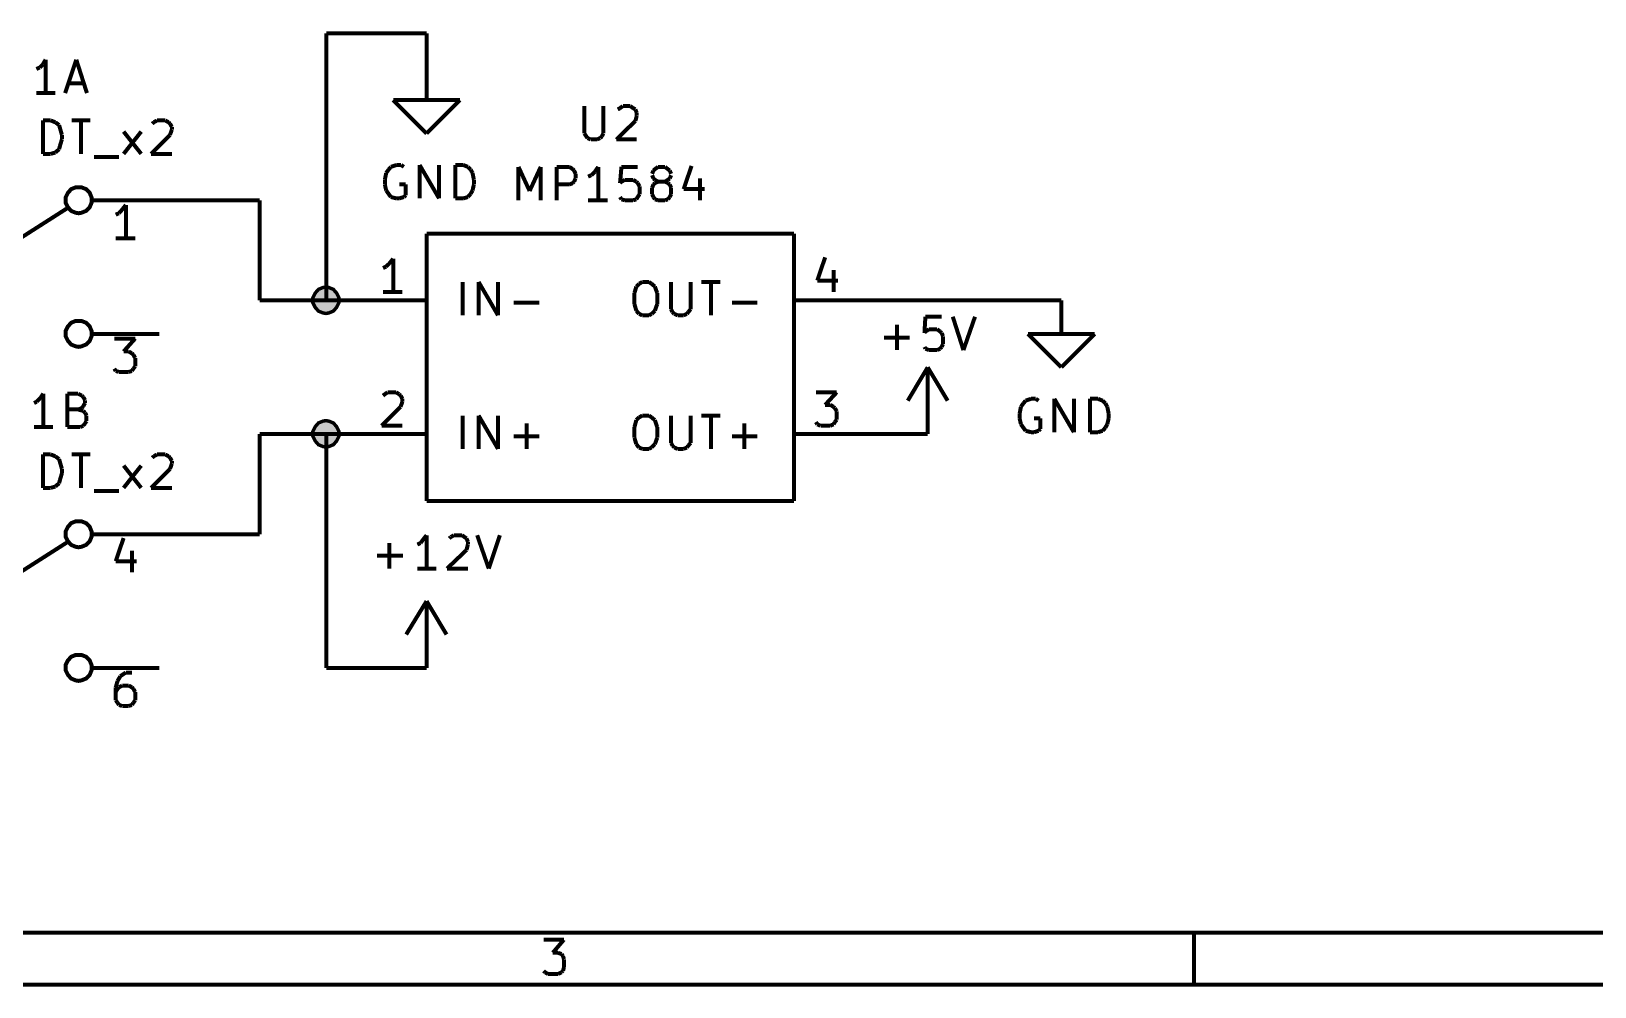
# Model space of a CAD drawing. Header units: millimetres. Extents: x 10 to 287, y 10 to 200.
# Drawn here: x 115.8 to 175.2, y 9.9 to 46.3 of the extents above; entities that cross this region are included whole.
import ezdxf

# ---------------------------------------------------------------- set-up
doc = ezdxf.new("R2010")
doc.units = ezdxf.units.MM
doc.layers.add('H', color=7, linetype='Continuous')
doc.layers.add('P', color=7, linetype='Continuous')

msp = doc.modelspace()

# ---------------------------------------------------------------- hatches: boundary and pattern name
at = {"layer": 'H', "linetype": 'Continuous'}
for points in [[(127, 35.542), (126.894, 35.542), (126.718, 35.631), (126.577, 35.754), (126.506, 35.93), (126.488, 36.036), (126.506, 36.142), (126.577, 36.318), (126.718, 36.442), (126.894, 36.53), (127, 36.53), (127.088, 36.53), (127.265, 36.442), (127.406, 36.318), (127.476, 36.142), (127.494, 36.036), (127.476, 35.93), (127.406, 35.754), (127.265, 35.631), (127.088, 35.542), (127, 35.542)], [(127, 30.462), (126.894, 30.462), (126.718, 30.533), (126.577, 30.674), (126.506, 30.85), (126.488, 30.956), (126.506, 31.062), (126.577, 31.238), (126.718, 31.362), (126.894, 31.45), (127, 31.45), (127.088, 31.45), (127.265, 31.362), (127.406, 31.238), (127.476, 31.062), (127.494, 30.956), (127.476, 30.85), (127.406, 30.674), (127.265, 30.533), (127.088, 30.462), (127, 30.462)]]:
    msp.add_hatch(color=256, dxfattribs=at).paths.add_polyline_path(points)

# ---------------------------------------------------------------- linework, layer by layer
at = {"layer": 'P'}
for points, const_width in [([(130.81, 46.196), (127, 46.196)], 0.152), ([(127, 46.196), (127, 36.036)], 0.152), ([(130.81, 44.926), (130.81, 46.196)], 0.152), ([(116.328, 45.191), (116.223, 45.014)], 0.152), ([(116.328, 43.921), (116.328, 45.191)], 0.152), ([(117.069, 43.921), (117.493, 45.191)], 0.152), ([(117.493, 45.191), (117.898, 43.921)], 0.152), ([(116.099, 44.891), (115.976, 44.838)], 0.152), ([(116.223, 45.014), (116.099, 44.891)], 0.152), ([(130.81, 44.926), (130.81, 43.656)], 0.152), ([(116.699, 43.921), (115.976, 43.921)], 0.152), ([(117.193, 44.291), (117.793, 44.291)], 0.152), ([(130.81, 42.386), (129.54, 43.656)], 0.152), ([(129.54, 43.656), (130.81, 43.656)], 0.152), ([(130.81, 43.656), (132.08, 43.656)], 0.152), ([(132.08, 43.656), (130.81, 42.386)], 0.152), ([(136.807, 43.427), (136.807, 42.386)], 0.152), ([(137.53, 42.386), (137.53, 43.427)], 0.152), ([(138.077, 43.303), (138.148, 43.339)], 0.152), ([(138.148, 43.339), (138.271, 43.427)], 0.152), ([(138.271, 43.427), (138.553, 43.427)], 0.152), ([(138.553, 43.427), (138.677, 43.339)], 0.152), ([(138.677, 43.339), (138.748, 43.303)], 0.152), ([(116.223, 41.61), (116.223, 42.88)], 0.152), ([(116.223, 42.88), (116.523, 42.88)], 0.152), ([(116.523, 42.88), (116.699, 42.81)], 0.152), ([(116.699, 42.81), (116.84, 42.704)], 0.152), ([(117.316, 42.88), (118.022, 42.88)], 0.152), ([(117.669, 41.61), (117.669, 42.88)], 0.152), ([(120.385, 42.757), (120.438, 42.81)], 0.152), ([(120.438, 42.81), (120.562, 42.88)], 0.152), ([(120.562, 42.88), (120.879, 42.88)], 0.152), ([(120.879, 42.88), (121.003, 42.81)], 0.152), ([(121.003, 42.81), (121.056, 42.757)], 0.152), ([(121.056, 42.757), (121.126, 42.633)], 0.152), ([(138.748, 42.863), (138.024, 42.157)], 0.152), ([(138.748, 43.303), (138.8, 43.162)], 0.152), ([(138.8, 43.057), (138.748, 42.863)], 0.152), ([(138.8, 43.162), (138.8, 43.057)], 0.152), ([(116.84, 42.704), (116.875, 42.58)], 0.152), ([(116.875, 42.58), (116.946, 42.333)], 0.152), ([(116.946, 42.157), (116.875, 41.928)], 0.152), ([(116.946, 42.333), (116.946, 42.157)], 0.152), ([(119.292, 41.61), (119.962, 42.457)], 0.152), ([(119.292, 42.457), (119.962, 41.61)], 0.152), ([(121.056, 42.333), (120.333, 41.61)], 0.152), ([(121.126, 42.527), (121.056, 42.333)], 0.152), ([(121.126, 42.633), (121.126, 42.527)], 0.152), ([(136.807, 42.386), (136.878, 42.28)], 0.152), ([(136.878, 42.28), (136.931, 42.21)], 0.152), ([(136.931, 42.21), (137.054, 42.157)], 0.152), ([(137.054, 42.157), (137.283, 42.157)], 0.152), ([(137.283, 42.157), (137.407, 42.21)], 0.152), ([(137.407, 42.21), (137.478, 42.28)], 0.152), ([(137.478, 42.28), (137.53, 42.386)], 0.152), ([(138.024, 42.157), (138.8, 42.157)], 0.152), ([(116.523, 41.61), (116.223, 41.61)], 0.152), ([(116.699, 41.663), (116.523, 41.61)], 0.152), ([(116.84, 41.787), (116.699, 41.663)], 0.152), ([(116.875, 41.928), (116.84, 41.787)], 0.152), ([(120.333, 41.61), (121.126, 41.61)], 0.152), ([(118.163, 41.487), (119.115, 41.487)], 0.152), ([(129.364, 41.01), (129.275, 40.887)], 0.152), ([(129.452, 41.116), (129.364, 41.01)], 0.152), ([(129.663, 41.187), (129.452, 41.116)], 0.152), ([(129.84, 41.187), (129.663, 41.187)], 0.152), ([(129.946, 41.116), (129.84, 41.187)], 0.152), ([(130.545, 39.917), (130.545, 41.187)], 0.152), ([(130.545, 41.187), (131.286, 39.917)], 0.152), ([(131.286, 39.917), (131.286, 41.187)], 0.152), ([(131.904, 39.917), (131.904, 41.187)], 0.152), ([(131.904, 41.187), (132.203, 41.187)], 0.152), ([(132.203, 41.187), (132.38, 41.116)], 0.152), ([(132.38, 41.116), (132.486, 41.01)], 0.152), ([(132.486, 41.01), (132.556, 40.887)], 0.152), ([(134.303, 39.846), (134.303, 41.116)], 0.152), ([(134.303, 41.116), (134.726, 40.199)], 0.152), ([(134.726, 40.199), (135.149, 41.116)], 0.152), ([(135.149, 41.116), (135.149, 39.846)], 0.152), ([(135.749, 39.846), (135.749, 41.116)], 0.152), ([(135.749, 41.116), (136.243, 41.116)], 0.152), ([(136.243, 41.116), (136.366, 41.028)], 0.152), ([(136.366, 41.028), (136.419, 40.975)], 0.152), ([(136.419, 40.975), (136.472, 40.852)], 0.152), ([(137.213, 40.94), (137.072, 40.799)], 0.152), ([(137.336, 41.116), (137.213, 40.94)], 0.152), ([(137.336, 39.846), (137.336, 41.116)], 0.152), ([(138.218, 41.116), (138.165, 40.499)], 0.152), ([(138.836, 41.116), (138.218, 41.116)], 0.152), ([(139.383, 40.852), (139.435, 40.975)], 0.152), ([(139.435, 40.975), (139.488, 41.028)], 0.152), ([(139.488, 41.028), (139.612, 41.116)], 0.152), ([(139.612, 41.116), (139.876, 41.116)], 0.152), ([(139.876, 41.116), (139.982, 41.028)], 0.152), ([(139.982, 41.028), (140.053, 40.975)], 0.152), ([(140.053, 40.975), (140.106, 40.852)], 0.152), ([(140.882, 41.152), (140.582, 40.27)], 0.152), ([(118.075, 39.846), (118.075, 39.952), (118.004, 40.128), (117.863, 40.27), (117.687, 40.34), (117.581, 40.34), (117.475, 40.34), (117.299, 40.27), (117.175, 40.128), (117.087, 39.952), (117.087, 39.846), (117.087, 39.758), (117.175, 39.582), (117.299, 39.441), (117.475, 39.37), (117.581, 39.352), (117.687, 39.37), (117.863, 39.441), (118.004, 39.582), (118.075, 39.758), (118.075, 39.846), (118.075, 39.846)], 0.152), ([(129.275, 40.887), (129.223, 40.622)], 0.152), ([(129.223, 40.622), (129.223, 40.446)], 0.152), ([(129.223, 40.446), (129.275, 40.217)], 0.152), ([(130.016, 40.446), (129.769, 40.446)], 0.152), ([(130.016, 40.04), (130.016, 40.446)], 0.152), ([(132.556, 40.887), (132.609, 40.622)], 0.152), ([(132.609, 40.446), (132.556, 40.217)], 0.152), ([(132.609, 40.622), (132.609, 40.446)], 0.152), ([(136.243, 40.446), (135.749, 40.446)], 0.152), ([(136.366, 40.499), (136.243, 40.446)], 0.152), ([(136.419, 40.552), (136.366, 40.499)], 0.152), ([(136.472, 40.675), (136.419, 40.552)], 0.152), ([(136.472, 40.852), (136.472, 40.675)], 0.152), ([(137.072, 40.799), (136.948, 40.746)], 0.152), ([(138.165, 40.499), (138.218, 40.552)], 0.152), ([(138.218, 40.552), (138.342, 40.622)], 0.152), ([(138.342, 40.622), (138.659, 40.622)], 0.152), ([(138.659, 40.622), (138.783, 40.552)], 0.152), ([(138.783, 40.552), (138.836, 40.499)], 0.152), ([(138.836, 40.499), (138.906, 40.375)], 0.152), ([(138.906, 40.375), (138.906, 40.076)], 0.152), ([(139.435, 40.675), (139.383, 40.799)], 0.152), ([(139.435, 40.446), (139.383, 40.323)], 0.152), ([(139.488, 40.622), (139.435, 40.675)], 0.152), ([(139.488, 40.499), (139.435, 40.446)], 0.152), ([(139.612, 40.552), (139.488, 40.622)], 0.152), ([(139.612, 40.552), (139.488, 40.499)], 0.152), ([(139.876, 40.552), (139.612, 40.552)], 0.152), ([(139.982, 40.622), (139.876, 40.552)], 0.152), ([(139.982, 40.499), (139.876, 40.552)], 0.152), ([(140.053, 40.675), (139.982, 40.622)], 0.152), ([(140.053, 40.446), (139.982, 40.499)], 0.152), ([(140.106, 40.799), (140.053, 40.675)], 0.152), ([(140.106, 40.323), (140.053, 40.446)], 0.152), ([(141.199, 40.675), (141.199, 39.846)], 0.152), ([(118.11, 39.846), (120.65, 39.846)], 0.152), ([(120.65, 39.846), (124.46, 39.846)], 0.152), ([(124.46, 39.846), (124.46, 36.036)], 0.152), ([(129.275, 40.217), (129.364, 40.093)], 0.152), ([(129.364, 40.093), (129.452, 39.97)], 0.152), ([(129.452, 39.97), (129.663, 39.917)], 0.152), ([(129.663, 39.917), (129.769, 39.917)], 0.152), ([(129.769, 39.917), (129.946, 39.97)], 0.152), ([(129.946, 39.97), (130.016, 40.04)], 0.152), ([(132.203, 39.917), (131.904, 39.917)], 0.152), ([(132.38, 39.97), (132.203, 39.917)], 0.152), ([(132.486, 40.093), (132.38, 39.97)], 0.152), ([(132.556, 40.217), (132.486, 40.093)], 0.152), ([(137.689, 39.846), (136.948, 39.846)], 0.152), ([(138.218, 39.882), (138.165, 39.97)], 0.152), ([(138.342, 39.846), (138.218, 39.882)], 0.152), ([(138.659, 39.846), (138.342, 39.846)], 0.152), ([(138.783, 39.882), (138.659, 39.846)], 0.152), ([(138.836, 39.97), (138.783, 39.882)], 0.152), ([(138.906, 40.076), (138.836, 39.97)], 0.152), ([(139.383, 40.323), (139.383, 40.076)], 0.152), ([(139.383, 40.076), (139.435, 39.97)], 0.152), ([(139.435, 39.97), (139.488, 39.882)], 0.152), ([(139.488, 39.882), (139.612, 39.846)], 0.152), ([(139.612, 39.846), (139.876, 39.846)], 0.152), ([(139.876, 39.846), (139.982, 39.882)], 0.152), ([(139.982, 39.882), (140.053, 39.97)], 0.152), ([(140.053, 39.97), (140.106, 40.076)], 0.152), ([(140.106, 40.076), (140.106, 40.323)], 0.152), ([(140.582, 40.27), (141.376, 40.27)], 0.152), ([(114.035, 37.553), (117.21, 39.582)], 0.152), ([(119.115, 39.352), (118.992, 39.299)], 0.152), ([(119.239, 39.493), (119.115, 39.352)], 0.152), ([(119.38, 39.67), (119.239, 39.493)], 0.152), ([(119.38, 38.4), (119.38, 39.67)], 0.152), ([(130.81, 29.686), (130.81, 38.576)], 0.152), ([(130.81, 38.576), (130.81, 29.686)], 0.152), ([(130.81, 38.576), (144.78, 38.576)], 0.152), ([(144.78, 38.576), (130.81, 38.576)], 0.152), ([(144.78, 38.576), (144.78, 29.686)], 0.152), ([(144.78, 29.686), (144.78, 38.576)], 0.152), ([(119.733, 38.4), (118.992, 38.4)], 0.152), ([(129.399, 37.447), (129.275, 37.324)], 0.152), ([(129.54, 37.624), (129.399, 37.447)], 0.152), ([(129.54, 36.354), (129.54, 37.624)], 0.152), ([(145.962, 37.677), (145.662, 36.795)], 0.152), ([(129.275, 37.324), (129.152, 37.271)], 0.152), ([(145.662, 36.795), (146.456, 36.795)], 0.152), ([(146.279, 37.2), (146.279, 36.354)], 0.152), ([(127.476, 36.036), (127.476, 36.142), (127.388, 36.318), (127.265, 36.46), (127.088, 36.53), (126.982, 36.548), (126.877, 36.53), (126.7, 36.46), (126.577, 36.318), (126.488, 36.142), (126.488, 36.054), (126.488, 35.948), (126.577, 35.772), (126.7, 35.631), (126.877, 35.56), (126.982, 35.542), (127.088, 35.56), (127.265, 35.631), (127.388, 35.772), (127.476, 35.948), (127.476, 36.036), (127.476, 36.036)], 0.132), ([(129.893, 36.354), (129.152, 36.354)], 0.152), ([(132.186, 35.472), (132.186, 36.742)], 0.152), ([(132.786, 35.472), (132.786, 36.742)], 0.152), ([(132.786, 36.742), (133.526, 35.472)], 0.152), ([(133.526, 35.472), (133.526, 36.742)], 0.152), ([(138.712, 36.318), (138.783, 36.565)], 0.152), ([(138.712, 35.895), (138.712, 36.318)], 0.152), ([(138.783, 36.565), (138.889, 36.671)], 0.152), ([(138.889, 36.671), (139.012, 36.742)], 0.152), ([(139.012, 36.742), (139.259, 36.742)], 0.152), ([(139.259, 36.742), (139.365, 36.671)], 0.152), ([(139.365, 36.671), (139.488, 36.565)], 0.152), ([(139.488, 36.565), (139.577, 36.318)], 0.152), ([(139.577, 36.318), (139.577, 35.895)], 0.152), ([(140.106, 36.742), (140.106, 35.701)], 0.152), ([(140.847, 35.701), (140.847, 36.742)], 0.152), ([(141.252, 36.742), (141.975, 36.742)], 0.152), ([(141.623, 35.472), (141.623, 36.742)], 0.152), ([(124.46, 36.036), (127, 36.036)], 0.152), ([(127, 36.036), (128.27, 36.036)], 0.152), ([(130.81, 36.036), (128.27, 36.036)], 0.152), ([(134.126, 35.948), (135.096, 35.948)], 0.152), ([(138.783, 35.648), (138.712, 35.895)], 0.152), ([(138.889, 35.525), (138.783, 35.648)], 0.152), ([(139.488, 35.648), (139.365, 35.525)], 0.152), ([(139.577, 35.895), (139.488, 35.648)], 0.152), ([(140.106, 35.701), (140.159, 35.595)], 0.152), ([(140.159, 35.595), (140.229, 35.525)], 0.152), ([(140.705, 35.525), (140.758, 35.595)], 0.152), ([(140.758, 35.595), (140.847, 35.701)], 0.152), ([(142.416, 35.948), (143.387, 35.948)], 0.152), ([(144.78, 36.036), (147.32, 36.036)], 0.152), ([(147.32, 36.036), (154.94, 36.036)], 0.152), ([(154.94, 36.036), (154.94, 34.766)], 0.152), ([(118.075, 34.766), (118.075, 34.872), (118.004, 35.048), (117.863, 35.19), (117.687, 35.26), (117.581, 35.26), (117.475, 35.26), (117.299, 35.19), (117.175, 35.048), (117.087, 34.872), (117.087, 34.766), (117.087, 34.678), (117.175, 34.502), (117.299, 34.361), (117.475, 34.29), (117.581, 34.272), (117.687, 34.29), (117.863, 34.361), (118.004, 34.502), (118.075, 34.678), (118.075, 34.766), (118.075, 34.766)], 0.152), ([(139.012, 35.472), (138.889, 35.525)], 0.152), ([(139.259, 35.472), (139.012, 35.472)], 0.152), ([(139.365, 35.525), (139.259, 35.472)], 0.152), ([(140.229, 35.525), (140.353, 35.472)], 0.152), ([(140.353, 35.472), (140.582, 35.472)], 0.152), ([(140.582, 35.472), (140.705, 35.525)], 0.152), ([(148.696, 34.149), (148.696, 35.119)], 0.152), ([(149.772, 35.419), (149.737, 34.802)], 0.152), ([(150.389, 35.419), (149.772, 35.419)], 0.152), ([(150.813, 35.419), (151.218, 34.149)], 0.152), ([(151.218, 34.149), (151.659, 35.419)], 0.152), ([(118.11, 34.766), (120.65, 34.766)], 0.152), ([(118.939, 34.59), (119.733, 34.59)], 0.152), ([(119.733, 34.59), (119.292, 34.096)], 0.152), ([(148.202, 34.625), (149.172, 34.625)], 0.152), ([(149.737, 34.802), (149.772, 34.854)], 0.152), ([(149.772, 34.854), (149.913, 34.943)], 0.152), ([(149.913, 34.943), (150.213, 34.943)], 0.152), ([(150.213, 34.943), (150.336, 34.854)], 0.152), ([(150.336, 34.854), (150.389, 34.802)], 0.152), ([(150.389, 34.802), (150.442, 34.678)], 0.152), ([(150.442, 34.678), (150.442, 34.378)], 0.152), ([(154.94, 33.496), (153.67, 34.766)], 0.152), ([(153.67, 34.766), (154.94, 34.766)], 0.152), ([(154.94, 34.766), (156.21, 34.766)], 0.152), ([(156.21, 34.766), (154.94, 33.496)], 0.152), ([(119.292, 34.096), (119.486, 34.096)], 0.152), ([(119.486, 34.096), (119.609, 34.025)], 0.152), ([(119.609, 34.025), (119.662, 33.973)], 0.152), ([(119.662, 33.973), (119.733, 33.849)], 0.152), ([(119.733, 33.849), (119.733, 33.532)], 0.152), ([(149.772, 34.202), (149.737, 34.272)], 0.152), ([(149.913, 34.149), (149.772, 34.202)], 0.152), ([(150.213, 34.149), (149.913, 34.149)], 0.152), ([(150.336, 34.202), (150.213, 34.149)], 0.152), ([(150.389, 34.272), (150.336, 34.202)], 0.152), ([(150.442, 34.378), (150.389, 34.272)], 0.152), ([(118.992, 33.355), (118.939, 33.443)], 0.152), ([(119.115, 33.32), (118.992, 33.355)], 0.152), ([(119.486, 33.32), (119.115, 33.32)], 0.152), ([(119.609, 33.355), (119.486, 33.32)], 0.152), ([(119.662, 33.443), (119.609, 33.355)], 0.152), ([(119.733, 33.532), (119.662, 33.443)], 0.152), ([(149.102, 32.226), (149.86, 33.496)], 0.152), ([(149.86, 30.956), (149.86, 33.496)], 0.152), ([(149.86, 33.496), (150.618, 32.226)], 0.152), ([(115.993, 32.191), (115.888, 32.138)], 0.152), ([(116.117, 32.314), (115.993, 32.191)], 0.152), ([(116.24, 32.491), (116.117, 32.314)], 0.152), ([(116.24, 31.221), (116.24, 32.491)], 0.152), ([(117.158, 31.221), (117.158, 32.491)], 0.152), ([(117.158, 32.491), (117.563, 32.491)], 0.152), ([(117.563, 32.491), (117.704, 32.42)], 0.152), ([(117.704, 32.42), (117.757, 32.367)], 0.152), ([(117.757, 32.367), (117.828, 32.244)], 0.152), ([(117.828, 32.138), (117.757, 32.015)], 0.152), ([(117.828, 32.244), (117.828, 32.138)], 0.152), ([(129.152, 32.42), (129.223, 32.473)], 0.152), ([(129.223, 32.473), (129.328, 32.544)], 0.152), ([(129.328, 32.544), (129.646, 32.544)], 0.152), ([(129.646, 32.544), (129.769, 32.473)], 0.152), ([(129.769, 32.473), (129.822, 32.42)], 0.152), ([(129.822, 32.42), (129.893, 32.297)], 0.152), ([(129.893, 32.191), (129.822, 31.997)], 0.152), ([(129.893, 32.297), (129.893, 32.191)], 0.152), ([(145.609, 32.544), (146.403, 32.544)], 0.152), ([(146.403, 32.544), (145.962, 32.068)], 0.152), ([(145.962, 32.068), (146.156, 32.068)], 0.152), ([(146.156, 32.068), (146.279, 31.997)], 0.152), ([(153.494, 32.12), (153.405, 31.997)], 0.152), ([(153.582, 32.226), (153.494, 32.12)], 0.152), ([(153.793, 32.297), (153.582, 32.226)], 0.152), ([(153.97, 32.297), (153.793, 32.297)], 0.152), ([(154.076, 32.226), (153.97, 32.297)], 0.152), ([(154.675, 31.027), (154.675, 32.297)], 0.152), ([(154.675, 32.297), (155.416, 31.027)], 0.152), ([(155.416, 31.027), (155.416, 32.297)], 0.152), ([(156.034, 31.027), (156.034, 32.297)], 0.152), ([(156.034, 32.297), (156.333, 32.297)], 0.152), ([(156.333, 32.297), (156.51, 32.226)], 0.152), ([(156.51, 32.226), (156.616, 32.12)], 0.152), ([(156.616, 32.12), (156.686, 31.997)], 0.152), ([(117.563, 31.891), (117.158, 31.891)], 0.152), ([(117.704, 31.944), (117.563, 31.891)], 0.152), ([(117.563, 31.891), (117.757, 31.838)], 0.152), ([(117.757, 32.015), (117.704, 31.944)], 0.152), ([(117.757, 31.838), (117.828, 31.768)], 0.152), ([(117.828, 31.768), (117.881, 31.662)], 0.152), ([(117.881, 31.45), (117.828, 31.362)], 0.152), ([(117.881, 31.662), (117.881, 31.45)], 0.152), ([(127.476, 30.956), (127.476, 31.062), (127.388, 31.238), (127.265, 31.38), (127.088, 31.45), (126.982, 31.468), (126.877, 31.45), (126.7, 31.38), (126.577, 31.238), (126.488, 31.062), (126.488, 30.956), (126.488, 30.868), (126.577, 30.692), (126.7, 30.551), (126.877, 30.48), (126.982, 30.462), (127.088, 30.48), (127.265, 30.551), (127.388, 30.692), (127.476, 30.868), (127.476, 30.956), (127.476, 30.956)], 0.132), ([(129.822, 31.997), (129.099, 31.274)], 0.152), ([(132.186, 30.392), (132.186, 31.662)], 0.152), ([(132.786, 30.392), (132.786, 31.662)], 0.152), ([(132.786, 31.662), (133.526, 30.392)], 0.152), ([(133.526, 30.392), (133.526, 31.662)], 0.152), ([(138.712, 31.221), (138.783, 31.485)], 0.152), ([(138.783, 31.485), (138.889, 31.591)], 0.152), ([(138.889, 31.591), (139.012, 31.662)], 0.152), ([(139.012, 31.662), (139.259, 31.662)], 0.152), ([(139.259, 31.662), (139.365, 31.591)], 0.152), ([(139.365, 31.591), (139.488, 31.485)], 0.152), ([(139.488, 31.485), (139.577, 31.221)], 0.152), ([(140.106, 31.662), (140.106, 30.621)], 0.152), ([(140.847, 30.621), (140.847, 31.662)], 0.152), ([(141.252, 31.662), (141.975, 31.662)], 0.152), ([(141.623, 30.392), (141.623, 31.662)], 0.152), ([(146.279, 31.997), (146.332, 31.944)], 0.152), ([(146.332, 31.944), (146.403, 31.821)], 0.152), ([(146.403, 31.503), (146.332, 31.415)], 0.152), ([(146.403, 31.821), (146.403, 31.503)], 0.152), ([(153.405, 31.997), (153.353, 31.732)], 0.152), ([(153.353, 31.732), (153.353, 31.556)], 0.152), ([(153.353, 31.556), (153.405, 31.327)], 0.152), ([(154.146, 31.556), (153.899, 31.556)], 0.152), ([(154.146, 31.15), (154.146, 31.556)], 0.152), ([(156.686, 31.997), (156.739, 31.732)], 0.152), ([(156.739, 31.556), (156.686, 31.327)], 0.152), ([(156.739, 31.732), (156.739, 31.556)], 0.152), ([(116.611, 31.221), (115.888, 31.221)], 0.152), ([(117.651, 31.221), (117.158, 31.221)], 0.152), ([(117.757, 31.274), (117.651, 31.221)], 0.152), ([(117.828, 31.362), (117.757, 31.274)], 0.152), ([(124.46, 27.146), (124.46, 30.956)], 0.152), ([(124.46, 30.956), (127, 30.956)], 0.152), ([(127, 22.066), (127, 30.956)], 0.152), ([(127, 30.956), (128.27, 30.956)], 0.152), ([(130.81, 30.956), (128.27, 30.956)], 0.152), ([(129.099, 31.274), (129.893, 31.274)], 0.152), ([(134.126, 30.868), (135.096, 30.868)], 0.152), ([(134.62, 30.392), (134.62, 31.362)], 0.152), ([(138.712, 30.815), (138.712, 31.221)], 0.152), ([(139.577, 31.221), (139.577, 30.815)], 0.152), ([(142.416, 30.868), (143.387, 30.868)], 0.152), ([(142.893, 30.392), (142.893, 31.362)], 0.152), ([(144.78, 30.956), (147.32, 30.956)], 0.152), ([(145.662, 31.327), (145.609, 31.415)], 0.152), ([(145.785, 31.274), (145.662, 31.327)], 0.152), ([(146.156, 31.274), (145.785, 31.274)], 0.152), ([(146.279, 31.327), (146.156, 31.274)], 0.152), ([(146.332, 31.415), (146.279, 31.327)], 0.152), ([(147.32, 30.956), (149.86, 30.956)], 0.152), ([(153.405, 31.327), (153.494, 31.203)], 0.152), ([(153.494, 31.203), (153.582, 31.08)], 0.152), ([(153.582, 31.08), (153.793, 31.027)], 0.152), ([(153.793, 31.027), (153.899, 31.027)], 0.152), ([(153.899, 31.027), (154.076, 31.08)], 0.152), ([(154.076, 31.08), (154.146, 31.15)], 0.152), ([(156.333, 31.027), (156.034, 31.027)], 0.152), ([(156.51, 31.08), (156.333, 31.027)], 0.152), ([(156.616, 31.203), (156.51, 31.08)], 0.152), ([(156.686, 31.327), (156.616, 31.203)], 0.152), ([(138.783, 30.568), (138.712, 30.815)], 0.152), ([(138.889, 30.445), (138.783, 30.568)], 0.152), ([(139.012, 30.392), (138.889, 30.445)], 0.152), ([(139.259, 30.392), (139.012, 30.392)], 0.152), ([(139.365, 30.445), (139.259, 30.392)], 0.152), ([(139.488, 30.568), (139.365, 30.445)], 0.152), ([(139.577, 30.815), (139.488, 30.568)], 0.152), ([(140.106, 30.621), (140.159, 30.515)], 0.152), ([(140.159, 30.515), (140.229, 30.445)], 0.152), ([(140.229, 30.445), (140.353, 30.392)], 0.152), ([(140.353, 30.392), (140.582, 30.392)], 0.152), ([(140.582, 30.392), (140.705, 30.445)], 0.152), ([(140.705, 30.445), (140.758, 30.515)], 0.152), ([(140.758, 30.515), (140.847, 30.621)], 0.152), ([(116.223, 28.91), (116.223, 30.18)], 0.152), ([(116.223, 30.18), (116.523, 30.18)], 0.152), ([(116.523, 30.18), (116.699, 30.11)], 0.152), ([(116.699, 30.11), (116.84, 30.004)], 0.152), ([(116.84, 30.004), (116.875, 29.88)], 0.152), ([(116.875, 29.88), (116.946, 29.633)], 0.152), ([(117.316, 30.18), (118.022, 30.18)], 0.152), ([(117.669, 28.91), (117.669, 30.18)], 0.152), ([(119.292, 28.91), (119.962, 29.757)], 0.152), ([(119.292, 29.757), (119.962, 28.91)], 0.152), ([(120.385, 30.057), (120.438, 30.11)], 0.152), ([(120.438, 30.11), (120.562, 30.18)], 0.152), ([(120.562, 30.18), (120.879, 30.18)], 0.152), ([(120.879, 30.18), (121.003, 30.11)], 0.152), ([(121.003, 30.11), (121.056, 30.057)], 0.152), ([(121.056, 30.057), (121.126, 29.933)], 0.152), ([(121.126, 29.827), (121.056, 29.633)], 0.152), ([(121.126, 29.933), (121.126, 29.827)], 0.152), ([(130.81, 29.686), (130.81, 28.416)], 0.152), ([(130.81, 28.416), (130.81, 29.686)], 0.152), ([(144.78, 29.686), (144.78, 28.416)], 0.152), ([(144.78, 28.416), (144.78, 29.686)], 0.152), ([(116.84, 29.087), (116.699, 28.963)], 0.152), ([(116.875, 29.228), (116.84, 29.087)], 0.152), ([(116.946, 29.457), (116.875, 29.228)], 0.152), ([(116.946, 29.633), (116.946, 29.457)], 0.152), ([(121.056, 29.633), (120.333, 28.91)], 0.152), ([(116.523, 28.91), (116.223, 28.91)], 0.152), ([(116.699, 28.963), (116.523, 28.91)], 0.152), ([(118.163, 28.787), (119.115, 28.787)], 0.152), ([(120.333, 28.91), (121.126, 28.91)], 0.152), ([(144.78, 28.416), (130.81, 28.416)], 0.152), ([(130.81, 28.416), (144.78, 28.416)], 0.152), ([(118.075, 27.146), (118.075, 27.252), (118.004, 27.428), (117.863, 27.57), (117.687, 27.64), (117.581, 27.64), (117.475, 27.64), (117.299, 27.57), (117.175, 27.428), (117.087, 27.252), (117.087, 27.146), (117.087, 27.058), (117.175, 26.882), (117.299, 26.741), (117.475, 26.67), (117.581, 26.652), (117.687, 26.67), (117.863, 26.741), (118.004, 26.882), (118.075, 27.058), (118.075, 27.146), (118.075, 27.146)], 0.152), ([(114.035, 24.853), (117.21, 26.882)], 0.152), ([(118.11, 27.146), (120.65, 27.146)], 0.152), ([(119.292, 27.005), (118.992, 26.123)], 0.152), ([(120.65, 27.146), (124.46, 27.146)], 0.152), ([(129.399, 25.841), (129.399, 26.811)], 0.152), ([(130.581, 26.811), (130.457, 26.758)], 0.152), ([(130.669, 26.935), (130.581, 26.811)], 0.152), ([(130.81, 27.111), (130.669, 26.935)], 0.152), ([(130.81, 25.841), (130.81, 27.111)], 0.152), ([(131.674, 26.988), (131.727, 27.04)], 0.152), ([(131.727, 27.04), (131.851, 27.111)], 0.152), ([(131.851, 27.111), (132.151, 27.111)], 0.152), ([(132.151, 27.111), (132.256, 27.04)], 0.152), ([(132.256, 27.04), (132.327, 26.988)], 0.152), ([(132.327, 26.988), (132.38, 26.864)], 0.152), ([(132.38, 26.758), (132.327, 26.547)], 0.152), ([(132.38, 26.864), (132.38, 26.758)], 0.152), ([(132.733, 27.111), (133.174, 25.841)], 0.152), ([(133.174, 25.841), (133.597, 27.111)], 0.152), ([(118.992, 26.123), (119.786, 26.123)], 0.152), ([(119.609, 26.529), (119.609, 25.7)], 0.152), ([(128.923, 26.335), (129.91, 26.335)], 0.152), ([(132.327, 26.547), (131.586, 25.841)], 0.152), ([(131.18, 25.841), (130.457, 25.841)], 0.152), ([(131.586, 25.841), (132.38, 25.841)], 0.152), ([(130.034, 23.336), (130.81, 24.606)], 0.152), ([(130.81, 22.066), (130.81, 24.606)], 0.152), ([(130.81, 24.606), (131.568, 23.336)], 0.152), ([(118.075, 22.066), (118.075, 22.172), (118.004, 22.348), (117.863, 22.49), (117.687, 22.56), (117.581, 22.56), (117.475, 22.56), (117.299, 22.49), (117.175, 22.348), (117.087, 22.172), (117.087, 22.066), (117.087, 21.978), (117.175, 21.802), (117.299, 21.661), (117.475, 21.59), (117.581, 21.572), (117.687, 21.59), (117.863, 21.661), (118.004, 21.802), (118.075, 21.978), (118.075, 22.066), (118.075, 22.066)], 0.152), ([(118.11, 22.066), (120.65, 22.066)], 0.152), ([(130.81, 22.066), (127, 22.066)], 0.152), ([(119.063, 21.572), (118.992, 21.325)], 0.152), ([(118.992, 21.325), (118.992, 20.832)], 0.152), ([(119.168, 21.749), (119.063, 21.572)], 0.152), ([(119.115, 21.325), (119.063, 21.273)], 0.152), ([(119.239, 21.396), (119.115, 21.325)], 0.152), ([(119.239, 21.802), (119.168, 21.749)], 0.152), ([(119.38, 21.89), (119.239, 21.802)], 0.152), ([(119.486, 21.396), (119.239, 21.396)], 0.152), ([(119.609, 21.89), (119.38, 21.89)], 0.152), ([(119.609, 21.325), (119.486, 21.396)], 0.152), ([(119.662, 21.273), (119.609, 21.325)], 0.152), ([(119.063, 21.273), (118.992, 21.149)], 0.152), ([(118.992, 20.832), (119.063, 20.743)], 0.152), ([(119.063, 20.743), (119.115, 20.655)], 0.152), ([(119.609, 20.655), (119.662, 20.743)], 0.152), ([(119.733, 21.149), (119.662, 21.273)], 0.152), ([(119.662, 20.743), (119.733, 20.832)], 0.152), ([(119.733, 20.832), (119.733, 21.149)], 0.152), ([(119.115, 20.655), (119.239, 20.62)], 0.152), ([(119.239, 20.62), (119.486, 20.62)], 0.152), ([(119.486, 20.62), (119.609, 20.655)], 0.152), ([(11.977, 11.994), (285.009, 11.994)], 0.152), ([(159.985, 11.994), (159.985, 10.019)], 0.152), ([(135.255, 11.73), (136.031, 11.73)], 0.152), ([(136.031, 11.73), (135.608, 11.236)], 0.152), ([(135.608, 11.236), (135.802, 11.236)], 0.152), ([(135.802, 11.236), (135.943, 11.183)], 0.152), ([(135.943, 11.183), (135.996, 11.113)], 0.152), ([(135.996, 11.113), (136.031, 10.989)], 0.152), ([(136.031, 10.672), (135.996, 10.548)], 0.152), ([(136.031, 10.989), (136.031, 10.672)], 0.152), ([(135.308, 10.495), (135.255, 10.548)], 0.152), ([(135.431, 10.425), (135.308, 10.495)], 0.152), ([(135.802, 10.425), (135.431, 10.425)], 0.152), ([(135.943, 10.495), (135.802, 10.425)], 0.152), ([(135.996, 10.548), (135.943, 10.495)], 0.152), ([(10.001, 10.019), (286.985, 10.019)], 0.152)]:
    msp.add_lwpolyline(points, dxfattribs=dict(at, const_width=const_width))

doc.saveas('drawing.dxf')
